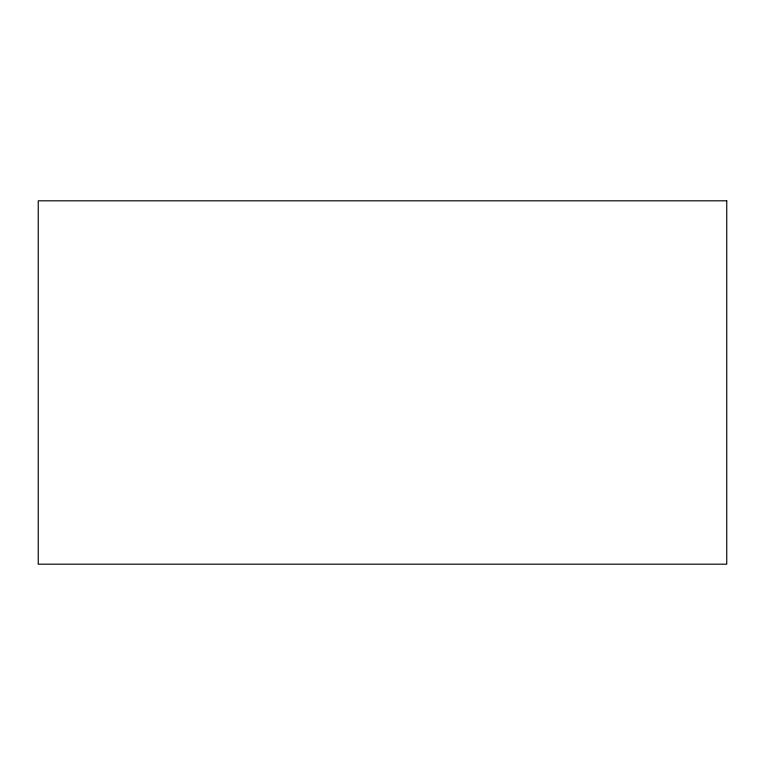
<?xml version="1.0" encoding="UTF-8"?>
<svg xmlns="http://www.w3.org/2000/svg" width="765" height="765" viewBox="0 0 765 765"><rect width="100%" height="100%" fill="white"/><g stroke="black" fill="none" stroke-linecap="round" stroke-linejoin="round"><path stroke-width="1.15" d="M726.75 200.812L38.25 200.812L38.25 564.188L726.75 564.188L726.75 200.812"/></g></svg>
